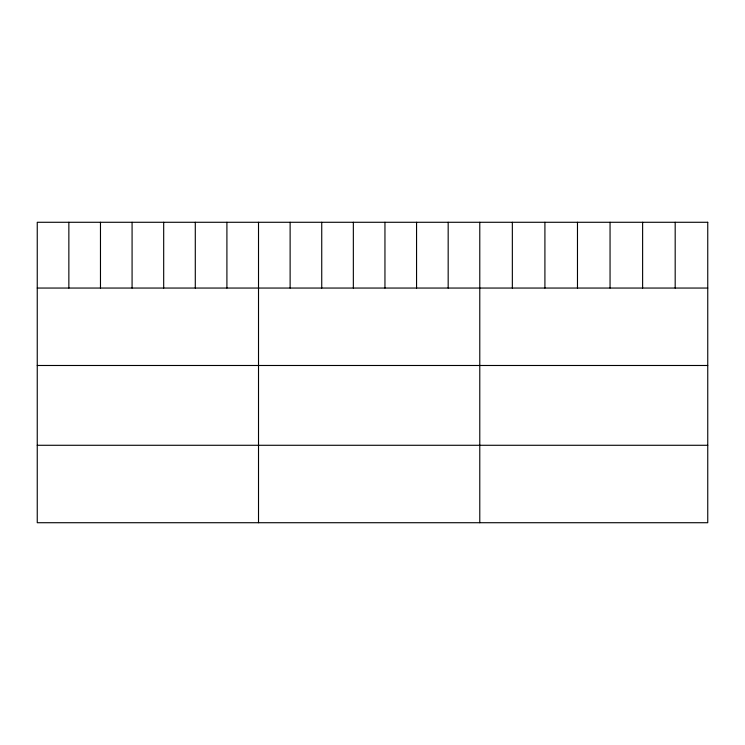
<?xml version="1.0" encoding="UTF-8"?>
<svg xmlns="http://www.w3.org/2000/svg" width="745" height="745" viewBox="0 0 745 745"><rect width="100%" height="100%" fill="white"/><g stroke="black" fill="none" stroke-linecap="round" stroke-linejoin="round"><path stroke-width="1.12" d="M37.25 288.054L707.75 288.054M37.25 365.488L707.75 365.488M37.25 445.277L707.75 445.277M675.184 222.28L675.184 288.054M642.618 222.28L642.618 288.054M610.053 222.28L610.053 288.054M577.477 222.28L577.477 288.054M544.912 222.28L544.912 288.054M512.346 222.28L512.346 288.054M479.78 222.28L479.78 522.72M448.173 222.28L448.173 288.054M416.557 222.28L416.557 288.054M384.951 222.28L384.951 288.054M353.344 222.28L353.344 288.054M321.738 222.28L321.738 288.054M290.122 222.28L290.122 288.054M258.515 222.28L258.515 522.72M226.908 222.28L226.908 288.054M195.292 222.28L195.292 288.054M163.686 222.28L163.686 288.054M132.079 222.28L132.079 288.054M100.473 222.28L100.473 288.054M68.857 222.28L68.857 288.054M707.75 222.28L37.25 222.28L37.25 522.72L707.75 522.72L707.75 222.28"/></g></svg>
